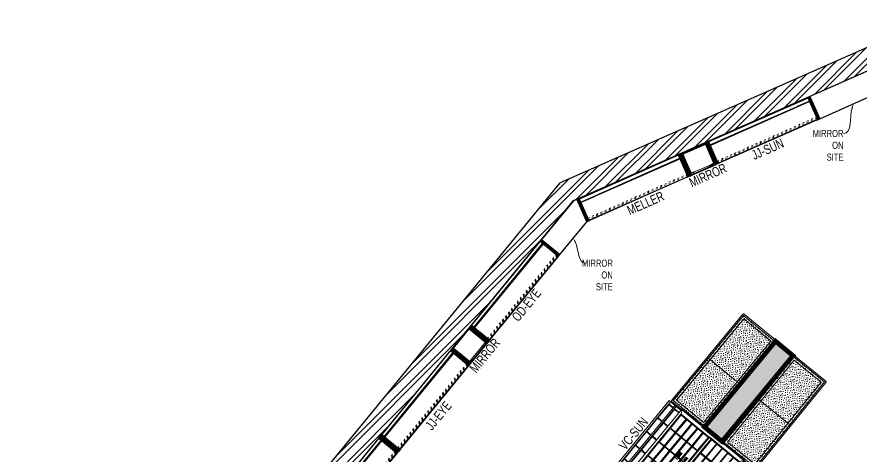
# Model space of a CAD drawing. Header units: feet. Extents: x 9100201 to 9130972, y -7060626 to -7048050.
# Drawn here: x 9100408 to 9109359, y -7052712 to -7048056 of the extents above; entities that cross this region are included whole.
import ezdxf
from ezdxf import colors
from ezdxf.entities.mleader import LeaderData, LeaderLine
from ezdxf.math import Vec2, Vec3

# ---------------------------------------------------------------- set-up
doc = ezdxf.new("R2010")
doc.units = ezdxf.units.FT
doc.header["$LTSCALE"] = 33
doc.header["$MEASUREMENT"] = 0
doc.linetypes.add('ACAD_ISO03W100', pattern=[30, 12, -18])
doc.linetypes.add('HIDDEN2', pattern=[4.7625, 3.175, -1.5875])
for name, color, linetype, lineweight in [('A-COL', 243, 'Continuous', 9), ('column hatch', 5, 'Continuous', 0), ('LENS-DIM', 252, 'Continuous', 5), ('LENS-HATCH', 251, 'Continuous', 5), ('LENS-PARTITION', 21, 'Continuous', 25), ('LENS-TEXT', 31, 'Continuous', 5), ('LENS_TEXT', 31, 'Continuous', 5), ('LK-FF&E FLOOR', 1, 'Continuous', 9), ('LK-FF&E WALL', 1, 'Continuous', 9), ('LK-MIRROR', 133, 'Continuous', 13), ('LN-ELEVATION-1', 81, 'Continuous', 25), ('LN-ELEVATION-2', 103, 'Continuous', 20), ('LN-ELEVATION-3', 125, 'Continuous', 18), ('LN-ELEVATION-4', 145, 'Continuous', 13), ('LN-ELEVATION-5', 167, 'Continuous', 5), ('LN-HATCH', 251, 'Continuous', 0), ('PLANO-TXT', 252, 'Continuous', 5)]:
    doc.layers.add(name, color=color, linetype=linetype, lineweight=lineweight)
doc.layers.add('A-WALL', color=1, linetype='Continuous')
doc.styles.add('LK TXT', font='GILC____.TTF', dxfattribs={"height": 100})
doc.styles.get("Standard").update_dxf_attribs({"font": 'GILC____.TTF'})

# ---------------------------------------------------------------- blocks, each defined once
blk = doc.blocks.new('JJ SH 1200')
at = {"layer": 'LN-HATCH', "ltscale": 0.5}
h = blk.add_hatch(dxfattribs=at)
h.set_pattern_fill('ANSI31', color=256, scale=2)
h.set_pattern_definition([(45, (4097187.331, 1708800.267), (-4.4901280605, 4.4901280605), [])])
h.paths.add_polyline_path([(792.1, 220), (792.1, 30), (786.1, 30), (786.1, 20), (792.1, 20), (792.1, -24), (767.1, -24), (767.1, 220)])
h.paths.add_polyline_path([(-382.9, 180), (767.1, 180), (767.1, 186), (-382.9, 186)])
h.paths.add_polyline_path([(757.1, -24), (757.1, -30), (792.1, -30), (792.1, -24)])
h.paths.add_polyline_path([(-407.9, 220), (-407.9, 30), (-401.9, 30), (-401.9, 20), (-407.9, 20), (-407.9, -24), (-382.9, -24), (-382.9, 220)])
h.paths.add_polyline_path([(-372.9, -24), (-372.9, -30), (-407.9, -30), (-407.9, -24)])
at = {"layer": 'LN-ELEVATION-1', "ltscale": 0.5}
for points in [[(-407.9, 220), (-407.9, 30), (-401.9, 30), (-401.9, 20), (-407.9, 20), (-407.9, -24), (-382.9, -24), (-382.9, 220)], [(-382.9, 180), (767.1, 180), (767.1, 186), (-382.9, 186)], [(792.1, 220), (792.1, 30), (786.1, 30), (786.1, 20), (792.1, 20), (792.1, -24), (767.1, -24), (767.1, 220)], [(-372.9, -24), (-372.9, -30), (-407.9, -30), (-407.9, -24)], [(757.1, -24), (757.1, -30), (792.1, -30), (792.1, -24)]]:
    blk.add_lwpolyline(points, close=True, dxfattribs=at)
at = {"layer": 'LN-ELEVATION-3', "ltscale": 0.5}
for p, q in [((767.1, 220), (-382.9, 220)), ((757.1, -24), (-372.9, -24)), ((-372.9, -30), (757.1, -30))]:
    blk.add_line(p, q, dxfattribs=at)
at = {"layer": 'LN-ELEVATION-4', "linetype": 'ACAD_ISO03W100', "ltscale": 0.05}
blk.add_lwpolyline([(767.1, 0), (-382.9, 0), (-382.9, -12), (767.1, -12)], close=True, dxfattribs=at)
blk = doc.blocks.new('MIRROR')
at = {"layer": 'LN-HATCH', "ltscale": 0.5}
h = blk.add_hatch(dxfattribs=at)
h.set_pattern_fill('ANSI31', color=256, scale=2)
h.set_pattern_definition([(45, (4060433.7416, 1708720.787), (-4.4901280605, 4.4901280605), [])])
h.paths.add_polyline_path([(212.9, 101.3), (230.9, 101.3), (230.9, -127.7), (212.9, -127.7)])
h.paths.add_polyline_path([(230.9, 95.3), (494.9, 95.3), (494.9, 101.3), (230.9, 101.3)])
h.paths.add_polyline_path([(512.9, 101.3), (494.9, 101.3), (494.9, -127.7), (512.9, -127.7)])
at = {"layer": 'Defpoints'}
blk.add_lwpolyline([(512.9, 101.3), (212.9, 101.3), (212.9, -148.7), (512.9, -148.7)], close=True, dxfattribs=at)
at = {"layer": 'LN-ELEVATION-1'}
for points in [[(212.9, 101.3), (230.9, 101.3), (230.9, -127.7), (212.9, -127.7)], [(230.9, 95.3), (494.9, 95.3), (494.9, 101.3), (230.9, 101.3)], [(512.9, 101.3), (494.9, 101.3), (494.9, -127.7), (512.9, -127.7)], [(259.9, -141.7), (259.9, -127.7), (214.9, -127.7), (214.9, -148.7), (223.9, -148.7), (223.9, -147.2), (216.4, -147.2), (216.4, -141.7)], [(442.9, -141.7), (442.9, -127.7), (487.9, -127.7), (487.9, -148.7), (478.9, -148.7), (478.9, -147.2), (486.4, -147.2), (486.4, -141.7)], [(504.9, -148.7), (504.9, -147.2), (509.4, -147.2), (509.4, -129.2), (487.9, -129.2), (487.9, -127.7), (510.9, -127.7), (510.9, -148.7)]]:
    blk.add_lwpolyline(points, close=True, dxfattribs=at)
at = {"layer": 'LN-ELEVATION-2', "color": 4, "lineweight": 0}
blk.add_lwpolyline([(216.4, -141.7), (486.4, -141.7), (486.4, -147.2), (216.4, -147.2)], close=True, dxfattribs=at)
at = {"layer": 'LN-ELEVATION-2'}
blk.add_lwpolyline([(259.9, -141.7), (442.9, -141.7), (442.9, -127.7), (259.9, -127.7)], close=True, dxfattribs=at)
at = {"layer": 'LN-ELEVATION-4', "ltscale": 0.5}
blk.add_line((478.9, -148.7), (223.9, -148.7), dxfattribs=at)
blk = doc.blocks.new('A$C79009803')
at = {"layer": 'column hatch'}
h = blk.add_hatch(color=8, dxfattribs=at)
h.dxf.hatch_style = 1
h.paths.add_polyline_path([(11711.1, -1078.5), (11481, -1078.4), (11481.4, -578.3), (11711.4, -578.4)])
h.paths.add_polyline_path([(11714.5, 3899.6), (11484.4, 3899.7), (11484.8, 4399.8), (11714.8, 4399.7)])
h.paths.add_polyline_path([(7333.2, 3902.6), (7103.1, 3902.7), (7103.5, 4402.8), (7333.5, 4402.6)])
h.paths.add_polyline_path([(7329.8, -1075.5), (7099.7, -1075.4), (7100.1, -575.3), (7330.1, -575.5)])
h.paths.add_polyline_path([(4348.9, -1073.5), (4118.9, -1073.4), (4119.2, -573.3), (4349.3, -573.4)])
h.paths.add_polyline_path([(4352.3, 3904.6), (4122.2, 3904.7), (4122.6, 4404.8), (4352.6, 4404.7)])
h.paths.add_polyline_path([(1411.4, 3906.6), (1181.4, 3906.7), (1181.7, 4406.8), (1411.8, 4406.7)])
h.paths.add_polyline_path([(1408.1, -1071.5), (1178, -1071.4), (1178.3, -571.3), (1408.4, -571.4)])
h.paths.add_polyline_path([(-1539.4, -1069.4), (-1769.5, -1069.3), (-1769.2, -569.2), (-1539.1, -569.4)])
h.paths.add_polyline_path([(-1539.4, 3908.6), (-1769.5, 3908.7), (-1769.2, 4408.8), (-1539.1, 4408.7)])
h.paths.add_polyline_path([(-4880.4, 3910.9), (-5110.5, 3911), (-5110.1, 4411.1), (-4880.1, 4410.9)])
h.paths.add_polyline_path([(-4381.4, -1422.9), (-4456.7, -1640.3), (-4929.2, -1476.6), (-4853.9, -1259.2)])
h.paths.add_polyline_path([(-11371, -86.6), (-11555.9, 66.5), (-10803.3, 975.3), (-10618.4, 822.2)])
h.paths.add_polyline_path([(-14668.5, -4068.5), (-14853.4, -3915.4), (-14088, -2991.2), (-13903.1, -3144.3)])
h.paths.add_polyline_path([(-14627.2, -7907), (-14812.1, -7753.9), (-14537.8, -7422.7), (-14353, -7575.8)])
h.paths.add_polyline_path([(-18663, -4564.8), (-18847.9, -4411.8), (-18573.6, -4080.6), (-18388.8, -4233.6)])
at = {"layer": 'LN-HATCH'}
h = blk.add_hatch(dxfattribs=at)
h.set_pattern_fill('ANSI32', color=256, scale=333, angle=180)
h.set_pattern_definition([(225, (-11307537.08, 5495392.03), (88.2999593, -88.2999593), []), (225, (-11307595.94, 5495392.03), (88.2999593, -88.2999593), [])])
h.paths.add_polyline_path([(-13083.9, 2656.1), (-17010, -2129.5), (-16832.8, -2276.3), (-12943, 2468), (-9192.2, 4120.9), (-9049.7, 4183.8), (-9618.9, 4184.2)])
at = {"layer": 'A-COL'}
blk.add_lwpolyline([(-11371, -86.6), (-11555.9, 66.5), (-10803.3, 975.3), (-10618.4, 822.2)], close=True, dxfattribs=at)
at = {"layer": 'A-WALL'}
for p, q in [((-9098.1, 4413.8), (-13083.9, 2656.1)), ((-9192.2, 4120.9), (-12944.6, 2466.1)), ((-17010, -2129.5), (-13083.9, 2656.1)), ((-16832.8, -2276.3), (-12943, 2468))]:
    blk.add_line(p, q, dxfattribs=at)
blk = doc.blocks.new('A$Ce45749d8')
at = {"layer": 'LENS-DIM', "color": 5, "linetype": 'ACAD_ISO03W100', "ltscale": 0.1, "elevation": 0}
blk.add_lwpolyline([(-280.7, 4656.9), (-4031.5, 3003.9), (-7920.6, -1739.5), (-8009.9, -1666.9), (-9573.6, -3618), (-9477.3, -3697.7), (-9604.9, -3851.7), (-9520.1, -3921.9), (-9589.7, -4005.9), (-5969.7, -7003.6), (-5900.2, -6919.6), (-5753.9, -7040.8), (-5626.3, -6886.8), (-5518.5, -6976), (-4244, -5499.7), (-4351.8, -5410.4), (-4064.8, -5063.8), (-4087.9, -5044.7), (-4024.1, -4967.6), (-3781.7, -4675), (-3758.6, -4694.1), (-142.7, 193.8)], dxfattribs=at)
at = {"layer": 'LENS-DIM', "color": 2}
blk.add_blockref('A$C79009803', (8911.5, 535.9, 0), dxfattribs=at)
blk = doc.blocks.new('ffgd')
at = {"layer": 'LN-ELEVATION-4', "linetype": 'ACAD_ISO03W100', "ltscale": 0.1}
blk.add_lwpolyline([(0, 47.3), (0, -41.5), (-20, -41.5), (-20, 47.3)], close=True, dxfattribs=at)
at = {"layer": 'LN-ELEVATION-5', "linetype": 'ACAD_ISO03W100', "ltscale": 0.1}
for p, q in [((-159.9, 165.7), (-159.9, 47.3)), ((-159.7, 165.7), (-159.7, 47.3)), ((-159.4, 165.7), (-159.4, 47.3)), ((-159, 165.7), (-159, 47.3)), ((-158.5, 165.7), (-158.5, 47.3)), ((-157.9, 165.7), (-157.9, 47.3)), ((-157.1, 165.7), (-157.1, 47.3)), ((-156.1, 165.7), (-156.1, 47.3)), ((-154.1, 165.7), (-154.1, 47.3)), ((-151.1, 165.7), (-151.1, 47.3)), ((-146.1, 165.7), (-146.1, 47.3)), ((-141.1, 165.7), (-141.1, 47.3)), ((-135.1, 165.7), (-135.1, 47.3)), ((-128.1, 165.7), (-128.1, 47.3)), ((-120.1, 165.7), (-120.1, 47.3)), ((-111.1, 165.7), (-111.1, 47.3)), ((-102.1, 165.7), (-102.1, 47.3)), ((-85, 165.7), (-85, 47.3)), ((65, 165.7), (65, 47.3)), ((82.1, 165.7), (82.1, 47.3)), ((91.1, 165.7), (91.1, 47.3)), ((100.1, 165.7), (100.1, 47.3)), ((108.1, 165.7), (108.1, 47.3)), ((115.1, 165.7), (115.1, 47.3)), ((121.1, 165.7), (121.1, 47.3)), ((126.1, 165.7), (126.1, 47.3)), ((131.1, 165.7), (131.1, 47.3)), ((134.1, 165.7), (134.1, 47.3)), ((136.1, 165.7), (136.1, 47.3)), ((137.1, 165.7), (137.1, 47.3)), ((137.9, 165.7), (137.9, 47.3)), ((138.5, 165.7), (138.5, 47.3)), ((139, 165.7), (139, 47.3)), ((139.4, 165.7), (139.4, 47.3)), ((139.7, 165.7), (139.7, 47.3)), ((139.9, 165.7), (139.9, 47.3)), ((-159.9, -41.5), (-159.9, -159.9)), ((-159.7, -41.5), (-159.7, -159.9)), ((-159.4, -41.5), (-159.4, -159.9)), ((-159, -41.5), (-159, -159.9)), ((-158.5, -41.5), (-158.5, -159.9)), ((-157.9, -41.5), (-157.9, -159.9)), ((-157.1, -41.5), (-157.1, -159.9)), ((-156.1, -41.5), (-156.1, -159.9)), ((-154.1, -41.5), (-154.1, -159.9)), ((-151.1, -41.5), (-151.1, -159.9)), ((-146.1, -41.5), (-146.1, -159.9)), ((-141.1, -41.5), (-141.1, -159.9)), ((-135.1, -41.5), (-135.1, -159.9)), ((-128.1, -41.5), (-128.1, -159.9)), ((-120.1, -41.5), (-120.1, -159.9)), ((-111.1, -41.5), (-111.1, -159.9)), ((-102.1, -41.5), (-102.1, -159.9)), ((-85, -41.5), (-85, -159.9)), ((65, -41.5), (65, -159.9)), ((82.1, -41.5), (82.1, -159.9)), ((91.1, -41.5), (91.1, -159.9)), ((100.1, -41.5), (100.1, -159.9)), ((108.1, -41.5), (108.1, -159.9)), ((115.1, -41.5), (115.1, -159.9)), ((121.1, -41.5), (121.1, -159.9)), ((126.1, -41.5), (126.1, -159.9)), ((131.1, -41.5), (131.1, -159.9)), ((134.1, -41.5), (134.1, -159.9)), ((136.1, -41.5), (136.1, -159.9)), ((137.1, -41.5), (137.1, -159.9)), ((137.9, -41.5), (137.9, -159.9)), ((138.5, -41.5), (138.5, -159.9)), ((139, -41.5), (139, -159.9)), ((139.4, -41.5), (139.4, -159.9)), ((139.7, -41.5), (139.7, -159.9)), ((139.9, -41.5), (139.9, -159.9))]:
    blk.add_line(p, q, dxfattribs=at)
for points in [[(140, 73), (140, 165.7), (-160, 165.7), (-160, 73)], [(140, -67.1), (140, -159.9), (-160, -159.9), (-160, -67.1)]]:
    blk.add_lwpolyline(points, dxfattribs=at)
for points in [[(140, 73), (140, 47.3), (-160, 47.3), (-160, 73)], [(140, -41.5), (140, -67.1), (-160, -67.1), (-160, -41.5)]]:
    blk.add_lwpolyline(points, close=True, dxfattribs=at)
blk = doc.blocks.new('EURO 1040 x 1175')
at = {"layer": 'LN-ELEVATION-1'}
for points in [[(-470, -327.4), (470, -327.4), (470, 467.6), (-470, 467.6)], [(-470, 85.1), (470, 85.1), (470, 467.6), (-470, 467.6)], [(-283.2, 85.1), (-277.2, 85.1), (-277.2, 467.6), (-283.2, 467.6)], [(-96.4, 85.1), (-90.4, 85.1), (-90.4, 467.6), (-96.4, 467.6)], [(90.4, 85.1), (96.4, 85.1), (96.4, 467.6), (90.4, 467.6)], [(277.2, 85.1), (283.2, 85.1), (283.2, 467.6), (277.2, 467.6)], [(-470, 386.6), (-283.2, 386.6), (-283.2, 392.6), (-470, 392.6)], [(-277.2, 386.6), (-96.4, 386.6), (-96.4, 392.6), (-277.2, 392.6)], [(-90.4, 386.6), (90.4, 386.6), (90.4, 392.6), (-90.4, 392.6)], [(96.4, 386.6), (277.2, 386.6), (277.2, 392.6), (96.4, 392.6)], [(283.2, 386.6), (470, 386.6), (470, 392.6), (283.2, 392.6)], [(-470, 311.2), (-283.2, 311.2), (-283.2, 317.2), (-470, 317.2)], [(-277.2, 311.2), (-96.4, 311.2), (-96.4, 317.2), (-277.2, 317.2)], [(-90.4, 311.2), (90.4, 311.2), (90.4, 317.2), (-90.4, 317.2)], [(96.4, 311.2), (277.2, 311.2), (277.2, 317.2), (96.4, 317.2)], [(283.2, 311.2), (470, 311.2), (470, 317.2), (283.2, 317.2)], [(-470, 235.8), (-283.2, 235.8), (-283.2, 241.8), (-470, 241.8)], [(-277.2, 235.8), (-96.4, 235.8), (-96.4, 241.8), (-277.2, 241.8)], [(-90.4, 235.8), (90.4, 235.8), (90.4, 241.8), (-90.4, 241.8)], [(96.4, 235.8), (277.2, 235.8), (277.2, 241.8), (96.4, 241.8)], [(283.2, 235.8), (470, 235.8), (470, 241.8), (283.2, 241.8)], [(-470, 160.4), (-283.2, 160.4), (-283.2, 166.4), (-470, 166.4)], [(-277.2, 160.4), (-96.4, 160.4), (-96.4, 166.4), (-277.2, 166.4)], [(-90.4, 160.4), (90.4, 160.4), (90.4, 166.4), (-90.4, 166.4)], [(96.4, 160.4), (277.2, 160.4), (277.2, 166.4), (96.4, 166.4)], [(283.2, 160.4), (470, 160.4), (470, 166.4), (283.2, 166.4)], [(-470, 85.1), (470, 85.1), (470, 55.1), (-470, 55.1)], [(-470, 55.1), (470, 55.1), (470, -327.4), (-470, -327.4)], [(-283.2, 55.1), (-277.2, 55.1), (-277.2, -327.4), (-283.2, -327.4)], [(-96.4, 55.1), (-90.4, 55.1), (-90.4, -327.4), (-96.4, -327.4)], [(90.4, 55.1), (96.4, 55.1), (96.4, -327.4), (90.4, -327.4)], [(277.2, 55.1), (283.2, 55.1), (283.2, -327.4), (277.2, -327.4)], [(-470, -20.3), (-283.2, -20.3), (-283.2, -26.3), (-470, -26.3)], [(-277.2, -20.3), (-96.4, -20.3), (-96.4, -26.3), (-277.2, -26.3)], [(-90.4, -20.3), (90.4, -20.3), (90.4, -26.3), (-90.4, -26.3)], [(96.4, -20.3), (277.2, -20.3), (277.2, -26.3), (96.4, -26.3)], [(283.2, -20.3), (470, -20.3), (470, -26.3), (283.2, -26.3)], [(-470, -95.7), (-283.2, -95.7), (-283.2, -101.7), (-470, -101.7)], [(-470, -171.1), (-283.2, -171.1), (-283.2, -177.1), (-470, -177.1)], [(-277.2, -95.7), (-96.4, -95.7), (-96.4, -101.7), (-277.2, -101.7)], [(-277.2, -171.1), (-96.4, -171.1), (-96.4, -177.1), (-277.2, -177.1)], [(-90.4, -95.7), (90.4, -95.7), (90.4, -101.7), (-90.4, -101.7)], [(-90.4, -171.1), (90.4, -171.1), (90.4, -177.1), (-90.4, -177.1)], [(96.4, -95.7), (277.2, -95.7), (277.2, -101.7), (96.4, -101.7)], [(96.4, -171.1), (277.2, -171.1), (277.2, -177.1), (96.4, -177.1)], [(283.2, -95.7), (470, -95.7), (470, -101.7), (283.2, -101.7)], [(283.2, -171.1), (470, -171.1), (470, -177.1), (283.2, -177.1)], [(-470, -246.4), (-283.2, -246.4), (-283.2, -252.4), (-470, -252.4)], [(-277.2, -246.4), (-96.4, -246.4), (-96.4, -252.4), (-277.2, -252.4)], [(-90.4, -246.4), (90.4, -246.4), (90.4, -252.4), (-90.4, -252.4)], [(96.4, -246.4), (277.2, -246.4), (277.2, -252.4), (96.4, -252.4)], [(283.2, -246.4), (470, -246.4), (470, -252.4), (283.2, -252.4)]]:
    blk.add_lwpolyline(points, close=True, dxfattribs=at)
for points in [[(-283.2, 461.6), (-464, 461.6), (-464, 317.2)], [(-96.4, 461.6), (-277.2, 461.6)], [(90.4, 461.6), (-90.4, 461.6)], [(277.2, 461.6), (96.4, 461.6)], [(464, 317.2), (464, 461.6), (283.2, 461.6)], [(-464, 311.2), (-464, 241.8)], [(464, 241.8), (464, 311.2)], [(-464, 235.8), (-464, 166.4)], [(464, 166.4), (464, 235.8)], [(-464, 160.4), (-464, 91.1), (-283.2, 91.1)], [(-277.2, 91.1), (-96.4, 91.1)], [(-90.4, 91.1), (90.4, 91.1)], [(96.4, 91.1), (277.2, 91.1)], [(283.2, 91.1), (464, 91.1), (464, 160.4)], [(-464, -20.3), (-464, 49.1), (-283.2, 49.1)], [(-277.2, 49.1), (-96.4, 49.1)], [(-90.4, 49.1), (90.4, 49.1)], [(96.4, 49.1), (277.2, 49.1)], [(283.2, 49.1), (464, 49.1), (464, -20.3)], [(-464, -95.7), (-464, -26.3)], [(464, -26.3), (464, -95.7)], [(-464, -171.1), (-464, -101.7)], [(-283.2, -321.4), (-464, -321.4), (-464, -177.1)], [(464, -177.1), (464, -321.4), (283.2, -321.4)], [(464, -101.7), (464, -171.1)], [(-96.4, -321.4), (-277.2, -321.4)], [(90.4, -321.4), (-90.4, -321.4)], [(277.2, -321.4), (96.4, -321.4)]]:
    blk.add_lwpolyline(points, dxfattribs=at)
at = {"layer": 'LN-ELEVATION-2'}
blk.add_lwpolyline([(-520, -357.4), (520, -357.4), (520, 497.6), (-520, 497.6)], close=True, dxfattribs=at)
for points in [[(-470, 467.6), (-520, 497.6)], [(470, 467.6), (520, 497.6)], [(-470, -327.4), (-520, -357.4)], [(470, -327.4), (520, -357.4)]]:
    blk.add_lwpolyline(points, dxfattribs=at)
at = {"layer": 'LN-ELEVATION-3'}
for points in [[(-500, 559.6), (500, 559.6), (500, 577.6), (-500, 577.6)], [(-500, 497.6), (-470, 497.6), (-470, 559.6), (-500, 559.6)], [(470, 497.6), (500, 497.6), (500, 559.6), (470, 559.6)], [(-500, -357.4), (-470, -357.4), (-470, -419.4), (-500, -419.4)], [(470, -357.4), (500, -357.4), (500, -419.4), (470, -419.4)], [(-500, -419.4), (500, -419.4), (500, -437.4), (-500, -437.4)]]:
    blk.add_lwpolyline(points, close=True, dxfattribs=at)
at = {"layer": 'LN-ELEVATION-4'}
for points in [[(-500, 639.6), (500, 639.6), (500, 657.6), (-500, 657.6)], [(-500, 577.6), (-470, 577.6), (-470, 639.6), (-500, 639.6)], [(470, 577.6), (500, 577.6), (500, 639.6), (470, 639.6)], [(-470, 497.6), (-464, 497.6), (-464, 559.6), (-470, 559.6)], [(-464, 553.6), (-283.2, 553.6), (-283.2, 559.6), (-464, 559.6)], [(-283.2, 497.6), (-277.2, 497.6), (-277.2, 559.6), (-283.2, 559.6)], [(-277.2, 553.6), (-96.4, 553.6), (-96.4, 559.6), (-277.2, 559.6)], [(-96.4, 497.6), (-90.4, 497.6), (-90.4, 559.6), (-96.4, 559.6)], [(-90.4, 553.6), (90.4, 553.6), (90.4, 559.6), (-90.4, 559.6)], [(90.4, 497.6), (96.4, 497.6), (96.4, 559.6), (90.4, 559.6)], [(96.4, 553.6), (277.2, 553.6), (277.2, 559.6), (96.4, 559.6)], [(277.2, 497.6), (283.2, 497.6), (283.2, 559.6), (277.2, 559.6)], [(283.2, 553.6), (464, 553.6), (464, 559.6), (283.2, 559.6)], [(464, 497.6), (470, 497.6), (470, 559.6), (464, 559.6)], [(-470, -357.4), (-464, -357.4), (-464, -419.4), (-470, -419.4)], [(-283.2, -357.4), (-277.2, -357.4), (-277.2, -419.4), (-283.2, -419.4)], [(-96.4, -357.4), (-90.4, -357.4), (-90.4, -419.4), (-96.4, -419.4)], [(90.4, -357.4), (96.4, -357.4), (96.4, -419.4), (90.4, -419.4)], [(277.2, -357.4), (283.2, -357.4), (283.2, -419.4), (277.2, -419.4)], [(464, -357.4), (470, -357.4), (470, -419.4), (464, -419.4)], [(-500, -437.4), (-470, -437.4), (-470, -499.4), (-500, -499.4)], [(-464, -413.4), (-283.2, -413.4), (-283.2, -419.4), (-464, -419.4)], [(-277.2, -413.4), (-96.4, -413.4), (-96.4, -419.4), (-277.2, -419.4)], [(-90.4, -413.4), (90.4, -413.4), (90.4, -419.4), (-90.4, -419.4)], [(96.4, -413.4), (277.2, -413.4), (277.2, -419.4), (96.4, -419.4)], [(283.2, -413.4), (464, -413.4), (464, -419.4), (283.2, -419.4)], [(470, -437.4), (500, -437.4), (500, -499.4), (470, -499.4)], [(-500, -499.4), (500, -499.4), (500, -517.4), (-500, -517.4)]]:
    blk.add_lwpolyline(points, close=True, dxfattribs=at)
at = {"layer": 'LN-ELEVATION-5'}
for points in [[(-470, 577.6), (-464, 577.6), (-464, 639.6), (-470, 639.6)], [(-464, 633.6), (-283.2, 633.6), (-283.2, 639.6), (-464, 639.6)], [(-283.2, 577.6), (-277.2, 577.6), (-277.2, 639.6), (-283.2, 639.6)], [(-277.2, 633.6), (-96.4, 633.6), (-96.4, 639.6), (-277.2, 639.6)], [(-96.4, 577.6), (-90.4, 577.6), (-90.4, 639.6), (-96.4, 639.6)], [(-90.4, 633.6), (90.4, 633.6), (90.4, 639.6), (-90.4, 639.6)], [(90.4, 577.6), (96.4, 577.6), (96.4, 639.6), (90.4, 639.6)], [(96.4, 633.6), (277.2, 633.6), (277.2, 639.6), (96.4, 639.6)], [(277.2, 577.6), (283.2, 577.6), (283.2, 639.6), (277.2, 639.6)], [(283.2, 633.6), (464, 633.6), (464, 639.6), (283.2, 639.6)], [(464, 577.6), (470, 577.6), (470, 639.6), (464, 639.6)], [(-470, -437.4), (-464, -437.4), (-464, -499.4), (-470, -499.4)], [(-283.2, -437.4), (-277.2, -437.4), (-277.2, -499.4), (-283.2, -499.4)], [(-96.4, -437.4), (-90.4, -437.4), (-90.4, -499.4), (-96.4, -499.4)], [(90.4, -437.4), (96.4, -437.4), (96.4, -499.4), (90.4, -499.4)], [(277.2, -437.4), (283.2, -437.4), (283.2, -499.4), (277.2, -499.4)], [(464, -437.4), (470, -437.4), (470, -499.4), (464, -499.4)], [(-464, -493.4), (-283.2, -493.4), (-283.2, -499.4), (-464, -499.4)], [(-277.2, -493.4), (-96.4, -493.4), (-96.4, -499.4), (-277.2, -499.4)], [(-90.4, -493.4), (90.4, -493.4), (90.4, -499.4), (-90.4, -499.4)], [(96.4, -493.4), (277.2, -493.4), (277.2, -499.4), (96.4, -499.4)], [(283.2, -493.4), (464, -493.4), (464, -499.4), (283.2, -499.4)]]:
    blk.add_lwpolyline(points, close=True, dxfattribs=at)
at = {"layer": 'LENS-DIM'}
blk.add_blockref('ffgd', (10, 67.1), dxfattribs=at)
blk = doc.blocks.new('2 seater bench')
at = {"layer": 'LENS-HATCH', "lineweight": 0}
h = blk.add_hatch(dxfattribs=at)
h.set_pattern_fill('STIP1', color=177, scale=100, angle=270, pattern_type=2)
h.set_pattern_definition([(270, (6617251.08, -170421.61), (100, -2e-13), [0, -100]), (270, (6617235.08, -170433.61), (100, -2e-13), [0, -100]), (270, (6617211.08, -170428.61), (100, -2e-13), [0, -100]), (270, (6617188.08, -170463.61), (100, -2e-13), [0, -100]), (270, (6617224.08, -170460.61), (100, -2e-13), [0, -100]), (270, (6617248.08, -170487.61), (100, -2e-13), [0, -100]), (270, (6617255.08, -170452.61), (100, -2e-13), [0, -100]), (270, (6617214.08, -170494.61), (100, -2e-13), [0, -100]), (270, (6617182.08, -170489.61), (100, -2e-13), [0, -100]), (270, (6617167.08, -170415.61), (100, -2e-13), [0, -100]), (270, (6617187.08, -170433.61), (100, -2e-13), [0, -100]), (270, (6617168.08, -170447.61), (100, -2e-13), [0, -100]), (270, (6617232.08, -170508.61), (100, -2e-13), [0, -100]), (270, (6617207.08, -170476.61), (100, -2e-13), [0, -100]), (270, (6617240.08, -170468.61), (100, -2e-13), [0, -100]), (270, (6617231.08, -170485.61), (100, -2e-13), [0, -100]), (270, (6617204.08, -170449.61), (100, -2e-13), [0, -100]), (270, (6617258.08, -170477.61), (100, -2e-13), [0, -100]), (270, (6617199.08, -170508.61), (100, -2e-13), [0, -100]), (270, (6617169.08, -170505.61), (100, -2e-13), [0, -100])])
h.paths.add_polyline_path([(585, 210), (0, 210), (0, -210), (585, -210)])
h.paths.add_polyline_path([(0, 245), (0, -210)])
h.paths.add_polyline_path([(-585, 210), (0, 210), (0, -210), (-585, -210)])
at = {"layer": 'LN-ELEVATION-2', "ltscale": 0.5}
for points in [[(-585, 210), (0, 210), (0, -210), (-585, -210)], [(585, 210), (0, 210), (0, -210), (585, -210)]]:
    blk.add_lwpolyline(points, close=True, dxfattribs=at)
at = {"layer": 'LN-ELEVATION-5', "ltscale": 0.5}
blk.add_lwpolyline([(590, 225), (-590, 225, 0.414214), (-600, 215), (-600, -215, 0.414214), (-590, -225), (590, -225, 0.414214), (600, -215), (600, 215, 0.414214)], format="xyb", close=True, dxfattribs=at)
blk.add_lwpolyline([(585, 210), (-585, 210), (-585, -210), (585, -210)], close=True, dxfattribs=at)
at = {"layer": 'LN-ELEVATION-5', "linetype": 'HIDDEN2', "ltscale": 11}
blk.add_lwpolyline([(-560, 185), (560, 185), (560, -185), (-560, -185)], close=True, dxfattribs=at)

msp = doc.modelspace()

# ---------------------------------------------------------------- linework, layer by layer
at = {"layer": 'LENS-PARTITION', "elevation": 0}
for points in [[(9109465.8, -7048894.3), (9109465.8, -7048894.2), (9109471.3, -7048891.8), (9109694.4, -7048793.2), (9109590.1, -7048556.8), (9108815.4, -7048898.8), (9108920, -7049135.5)], [(9106450.5, -7050227), (9106450.5, -7050227), (9106450.5, -7050227), (9106345.2, -7049988.9), (9106309.3, -7050004.8), (9105971.6, -7050416.9), (9106118.6, -7050537.3), (9106165, -7050575.4)]]:
    msp.add_lwpolyline(points, close=True, dxfattribs=at)
at = {"layer": 'LK-MIRROR', "linetype": 'ACAD_ISO03W100', "ltscale": 0.05, "const_width": 50, "elevation": 0}
msp.add_lwpolyline([(9108636.4, -7051647.2), (9108451.6, -7051494.2), (9107698.4, -7052404.2), (9107883.7, -7052556.7)], close=True, dxfattribs=at)

# ---------------------------------------------------------------- block references
at = {"layer": 'LENS-DIM', "color": 2, "rotation": 0.0163409346695699}
msp.add_blockref('A$Ce45749d8', (9110343, -7053005.8, 0), dxfattribs=at)
at = {"layer": 'LK-FF&E FLOOR', "rotation": 50.38765945362691}
msp.add_blockref('2 seater bench', (9107901.3, -7051806.2, 0), dxfattribs=at)
at = {"layer": 'LK-FF&E FLOOR', "xscale": -1}
for name, p, rotation in [('2 seater bench', (9108439.5, -7052247.2, 0), 230.9480049389527), ('EURO 1040 x 1175', (9107515.5, -7052927.3, 0), 50.66783219622237)]:
    msp.add_blockref(name, p, dxfattribs=dict(at, rotation=rotation))
at = {"layer": 'LK-FF&E WALL', "xscale": -1}
for p, rotation in [((9108534.8, -7049273, 0), 23.84305505270944), ((9107162.8, -7049879.3, 0), 23.84305505270944), ((9105883.2, -7050871.9, 0), 50.66783208797296), ((9104932.5, -7052032.1, 0), 50.66783208797296), ((9104171.9, -7052960.3, 0), 50.66783208797296)]:
    msp.add_blockref('JJ SH 1200', p, dxfattribs=dict(at, rotation=rotation))
at = {"layer": 'LK-FF&E WALL'}
for p, rotation in [((9107293.2, -7049692, 0), 23.84305505270937), ((9104964.3, -7051806.1, 0), 50.66783208797285)]:
    msp.add_blockref('MIRROR', p, dxfattribs=dict(at, rotation=rotation))

# ---------------------------------------------------------------- texts
at = {"layer": 'LENS_TEXT', "linetype": 'Continuous', "ltscale": 3, "char_height": 100, "width": 324.474, "attachment_point": 5, "style": 'LK TXT'}
for insert, rotation in [((9107734.4, -7049735.3, 0), 23.84306), ((9105369.7, -7051645.1, 0), 50.66783)]:
    msp.add_mtext('{\\C7;MIRROR}', dxfattribs=dict(at, insert=insert, rotation=rotation))
at = {"layer": 'PLANO-TXT', "linetype": 'Continuous', "ltscale": 3, "char_height": 100, "width": 271.785, "attachment_point": 5, "style": 'LK TXT'}
for s, insert, rotation in [('JJ-SUN', (9108368.3, -7049457.7, 0), 23.84306), ('MELLER', (9107072.9, -7050030.3, 0), 23.84306), ('OD-EYE', (9105810.2, -7051111.3, 0), 50.66783), ('JJ-EYE', (9104879, -7052282.9, 0), 50.66783), ('VC-SUN', (9106945.7, -7052474.4, 0), 50.66783)]:
    msp.add_mtext(s, dxfattribs=dict(at, insert=insert, rotation=rotation))

# ---------------------------------------------------------------- leaders
at = {"layer": 'LENS-TEXT', "color": 0, "linetype": 'Continuous', "ltscale": 3}
ml = msp.add_multileader_mtext('Standard', dxfattribs=at)
ml.set_content('\\pxqr,t3;{\\C0;MIRROR ON SITE}', color=1)
ml.set_leader_properties(color=256, linetype='ByLayer', lineweight=-1)
ml.build(insert=Vec2(0, 0))
ml.multileader.update_dxf_attribs({"leader_type": 2, "dogleg_length": 0.36, "arrow_head_size": 50})
ctx = ml.context
ctx.base_point, ctx.char_height, ctx.arrow_head_size, ctx.landing_gap_size, ctx.plane_origin, ctx.plane_x_axis, ctx.plane_y_axis = Vec3(9108921.8, -7049293.3, 47488.1), 75, 50, 0.09, Vec3(9102883.9, -7050699.8, 47488.1), Vec3(0.999999, 0.001097), Vec3(-0.001097, 0.999999)
ctx.text_align_type = 2
notes = []
notes.append((ctx, [(1, (1, 1, 0), (9109172.1, -7049293, 47488.1), (-0.999999, -0.001097), 0.36, [(1, [(9109278.2, -7048977.2, 47488.1)], 0, [])])]))
ctx.mtext.insert, ctx.mtext.text_direction, ctx.mtext.rotation, ctx.mtext.width, ctx.mtext.alignment, ctx.mtext.flow_direction = Vec3(9109171.6, -7049255, 47488.1), Vec3(0.999999, 0.001097), 0.001097, 289.544, 3, 5
ml = msp.add_multileader_mtext('Standard', dxfattribs=at)
ml.set_content('\\pxqr,t3;{\\C0;MIRROR ON SITE}', color=1)
ml.set_leader_properties(color=256, linetype='ByLayer', lineweight=-1)
ml.build(insert=Vec2(0, 0))
ml.multileader.update_dxf_attribs({"leader_type": 2, "dogleg_length": 0.36, "arrow_head_size": 50})
ctx = ml.context
ctx.base_point, ctx.char_height, ctx.arrow_head_size, ctx.landing_gap_size, ctx.plane_origin, ctx.plane_x_axis, ctx.plane_y_axis = Vec3(9106436.1, -7050667.1, 47488.1), 75, 50, 0.09, Vec3(9112724, -7052073.9, 47488.1), Vec3(0.999999, -0.001097), Vec3(0.001097, 0.999999)
notes.append((ctx, [(1, (1, 1, 0), (9106435.8, -7050667.1, 47488.1), (0.999999, -0.001097), 0.36, [(1, [(9106307.7, -7050401.2, 47488.1)], 0, [])])]))
ctx.mtext.insert, ctx.mtext.text_direction, ctx.mtext.rotation, ctx.mtext.width, ctx.mtext.flow_direction = Vec3(9106436.3, -7050629.1, 47488.1), Vec3(0.999999, -0.001097), 6.282088, 289.544, 5
for ctx, leaders in notes:
    for number, flags, end, landing, length, lines in leaders:
        leader = LeaderData()
        leader.index, (leader.has_last_leader_line, leader.has_dogleg_vector, leader.attachment_direction) = number, flags
        leader.last_leader_point, leader.dogleg_vector, leader.dogleg_length = Vec3(end), Vec3(landing), length
        for number, points, colour, breaks in lines:
            line = LeaderLine()
            line.index, line.vertices, line.color, line.breaks = number, Vec3.list(points), colors.encode_raw_color(colour), breaks
            leader.lines.append(line)
        ctx.leaders.append(leader)

doc.saveas('drawing.dxf')
